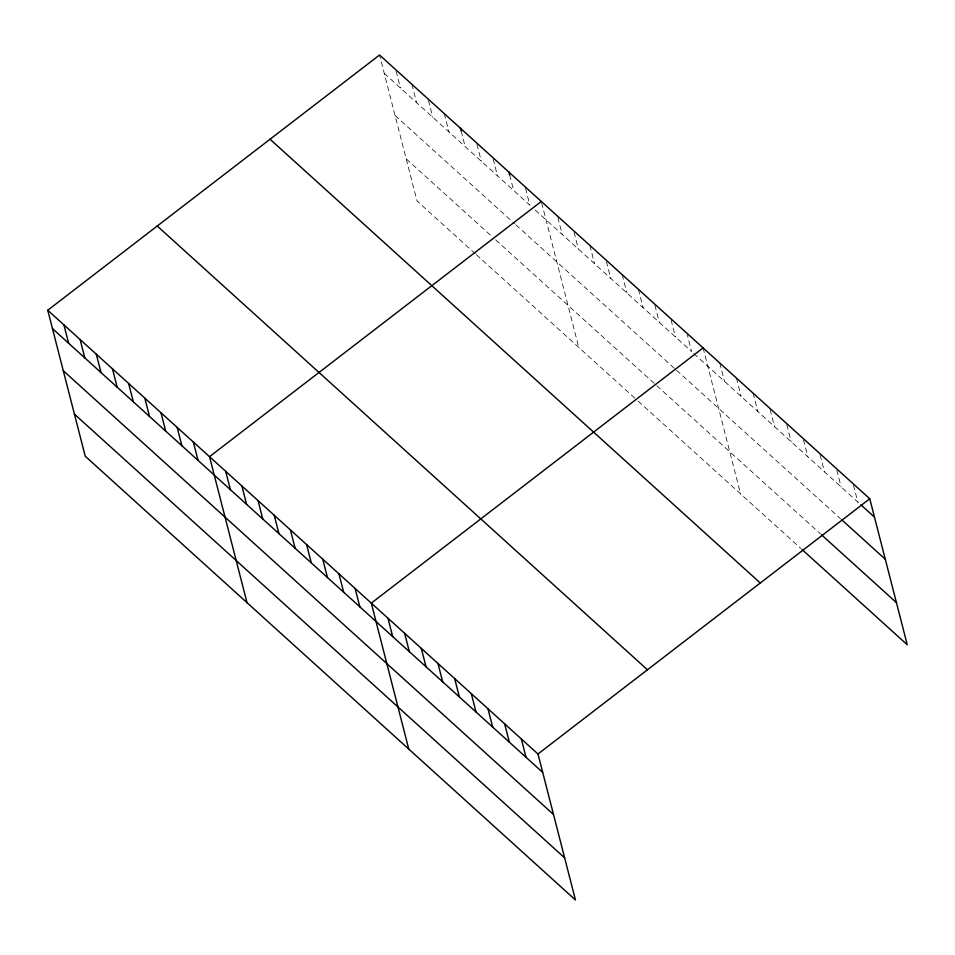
<?xml version="1.0" encoding="UTF-8"?>
<svg xmlns="http://www.w3.org/2000/svg" width="955" height="955" viewBox="0 0 955 955"><rect width="100%" height="100%" fill="white"/><g stroke="black" fill="none" stroke-linecap="round" stroke-linejoin="round"><path stroke-width="0.72" stroke-dasharray="4.78 3.58" d="M384.256 73.38L529.858 205.17L525.143 186.81M535.242 210.052L691.623 351.607L687.278 334.656M693.784 353.565L859.894 503.93M395.072 115.495L514.781 223.852M515.867 224.831L675.483 369.322M676.558 370.301L840.496 518.696M406.209 158.888L491.407 236.004M495.729 239.908L820.393 533.797M475.268 253.72L417.025 201.004L379.541 55.02M476.342 254.699L637.033 400.157M638.119 401.136L800.994 548.564M853.46 485.092L857.817 502.044M836.795 470.003L841.152 486.955M820.13 454.914L824.475 471.865M803.465 439.825L807.811 456.776M786.789 424.736L791.146 441.688M770.124 409.659L774.481 426.61M753.089 393.15L757.804 411.521M736.424 378.061L741.14 396.432M719.76 362.984L724.475 381.343M703.095 347.895L740.579 493.878M671.102 320.021L675.448 336.972M654.927 305.373L659.272 322.324M638.382 289.317L643.097 307.677M622.206 274.67L626.922 293.03M606.389 261.443L610.746 278.394M589.844 245.387L594.559 263.747M574.039 232.149L578.384 249.1M557.851 217.513L562.209 234.464M541.676 202.866L578.802 347.441M509.684 174.992L513.683 190.534M493.15 158.936L497.495 175.887M476.975 144.289L481.32 161.24M461.158 131.062L465.145 146.593M444.254 113.585L448.969 131.957M428.437 100.359L432.794 117.31M411.892 84.303L416.607 102.663M396.086 71.076L400.432 88.027"/><path stroke-width="1.43" d="M47.75 310.244L537.975 753.996L575.459 899.98L85.234 456.227L47.75 310.244L379.541 55.02L869.766 498.773L907.25 644.756L802.033 549.507M541.318 201.457L209.527 456.681L247.011 602.677M703.095 347.895L371.304 603.13L408.776 749.114M537.975 753.996L869.766 498.773M860.944 504.873L874.482 517.133M841.546 519.639L885.297 559.248M821.431 534.74L896.435 602.641M270.05 139.239L760.276 582.992M157.241 226.025L647.466 669.777M52.465 328.615L542.691 772.368M63.281 370.731L553.506 814.484M74.418 414.112L564.644 857.865M508.967 172.163L509.684 174.992M460.429 128.233L461.158 131.062M521.311 738.907L526.026 757.279M504.634 723.83L509.349 742.19M487.969 708.741L492.685 727.101M471.304 693.652L476.02 712.012M454.64 678.563L459.355 696.923M437.975 663.474L442.678 681.834M421.298 648.385L426.014 666.745M404.634 633.296L409.349 651.668M387.969 618.207L392.684 636.579M355.117 588.483L359.832 606.843M338.941 573.836L343.657 592.196M322.766 559.188L327.481 577.56M306.591 544.553L311.306 562.913M290.416 529.906L295.131 548.265M274.228 515.258L278.944 533.63M258.053 500.623L262.768 518.983M241.878 485.976L246.593 504.336M225.702 471.328L230.418 489.688M193.352 442.046L198.067 460.406M177.164 427.398L181.88 445.758M160.989 412.751L165.704 431.123M144.814 398.116L149.529 416.476M128.639 383.468L133.354 401.828M112.463 368.821L117.178 387.181M96.288 354.174L100.991 372.546M80.101 339.538L84.816 357.898M63.925 324.891L68.641 343.251"/></g></svg>
